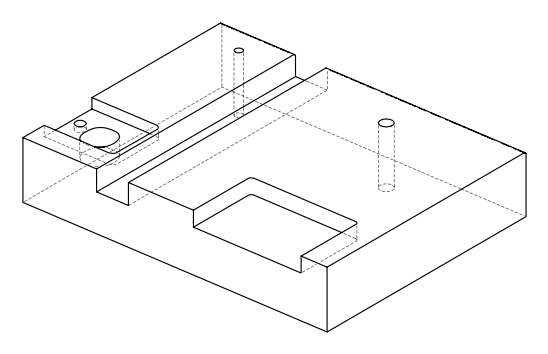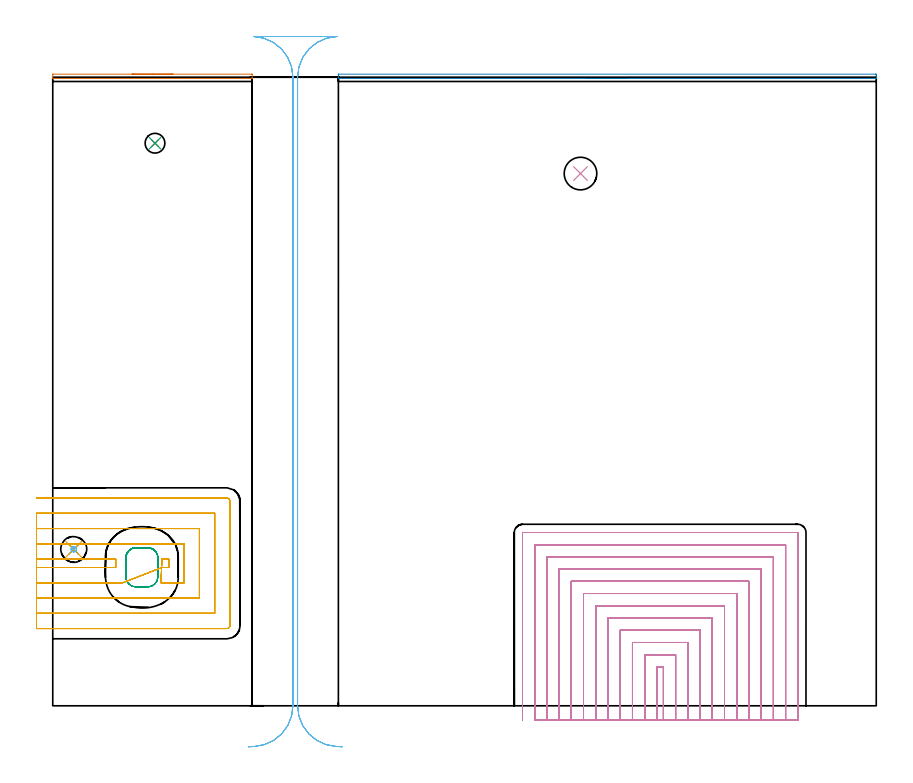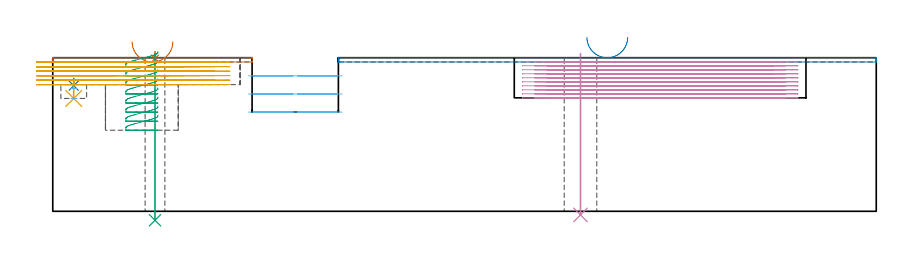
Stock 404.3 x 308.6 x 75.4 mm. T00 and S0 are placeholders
(PLAN: 12 operations, 9 tool changes, 102.9 min)
(1 SPOT_DRILL | STEP1HOLE | NXT0321_9005460120000 | 0.03 min | 2 mm3)
(2 SPOT_DRILL_1 | STEP1POCKET | NXT0321_9005460120000 | 0.03 min | 1393 mm3)
(3 DRILL_THROUGH_HOLE_INTO_CENTER | STEP1HOLE | UGT0301_492 | 0.33 min | 5545 mm3)
(4 INDEXABLE_INSERT_DRILL_THROUGH_HOLE_FROM_SOLID | STEP1HOLE_1 | NXT0302_003 | 0.32 min | 15129 mm3)
(5 DRILL_BLIND_HOLE_INTO_CENTER | STEP1POCKET | NXT0301_087 | 0.04 min | 650 mm3)
(6 MILL_ROUGH_BLIND_HOLE_CONTOUR | STEP1POCKET | NXT0201_013 | Spiral | 0.1 min | 447 mm3)
(7 AREA_MILL | FG_CHAMFER_SURFACE | UGT0205_001 | 0.93 min | 218 mm3)
(8 AREA_MILL_1 | FG_CHAMFER_SURFACE_1 | UGT0205_001 | 2.26 min | 585 mm3)
(9 MILL_RECTANGULAR_POCKET | POCKET_RECTANGULAR_STRAIGHT | UGT0201_136 | Follow Part, ap 5, ae 75% | 1.93 min | 42948 mm3)
(10 MILL_SLOT | SLOT_PARTIAL_RECTANGULAR | NXT0201_009 | Follow Part, ap 2, ae 75% | 76.93 min | 251246 mm3)
(11 MILL_SLOT_1 | SLOT_PARTIAL_RECTANGULAR_1 | NXT0201_013 | Follow Part, ap 2.5, ae 75% | 15.22 min | 72205 mm3)
(12 MILL_RECTANGULAR_SLOT | SLOT_RECTANGULAR | UGT0201_019 | Follow Part, ap 10, ae 75% | 4.77 min | 348620 mm3)
(TOOL NXT0321_9005460120000 | NC Spot Drill, 142deg, 12mm, Carbide, Uncoated | D12 PA142 FL30 Z2)
(TOOL UGT0301_492 | Carbide Drill 9.7 mm | D9.7 PA118 FL87 Z2)
(TOOL NXT0302_003 | Index. Insert Drill 16mm [880-D1600L20-05] | D16 PA176 FL80 Z2)
(TOOL NXT0301_087 | Carbide Drill 11.6mm [860.1-1160-058A1-MM 2214] | D11.6 PA140 FL72 Z2)
(TOOL NXT0201_013 | ENDMILL 10mm | D10 FL30 Z4)
(TOOL UGT0205_001 | Chamfer Mill 20 x 3 x 45 deg. | D20 FL50 Z2)
(TOOL UGT0201_136 | Carbide End Mill 20.0 | D20 FL30 Z4)
(TOOL NXT0201_009 | ENDMILL 8mm [2P460-0800-NA 1630] | D8 FL26 Z6)
(TOOL UGT0201_019 | End mill 40 mm | D40 FL63 Z6)
(OP 1 SPOT_DRILL)
G17 G21 G94 G90
T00 M6
G54
G17 G0 G90 X50.2 Y276.2 S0 M3
G43 Z85.4 H0
G94 G81 G98 Z74.983 F250. R78.4
G80
M5
M2
(OP 2 SPOT_DRILL_1)
G17 G21 G94 G90
T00 M6
G54
G17 G0 G90 X10.3 Y76.8 S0 M3
G43 Z85.4 H0
G94 G81 G98 Z61.658 F250. R65.2
G80
M5
M2
(OP 3 DRILL_THROUGH_HOLE_INTO_CENTER)
G17 G21 G94 G90
T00 M6
G54
G17 G0 G90 X50.2 Y276.2 S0 M3
G43 Z85.4 H0
G94 G73 G98 Z-4.414 F250. Q8.868 R77.4
G80
M5
M2
(OP 4 INDEXABLE_INSERT_DRILL_THROUGH_HOLE_FROM_SOLID)
G17 G21 G94 G90
T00 M6
G54
G17 G0 G90 X259.1 Y261.3 S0 M3
G43 Z85.4 H1
G94 G81 G98 Z-1.779 F250. R77.4
G80
M5
M2
(OP 5 DRILL_BLIND_HOLE_INTO_CENTER)
G17 G21 G94 G90
T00 M6
G54
G17 G0 G90 X10.3 Y76.8 S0 M3
G43 Z85.4 H1
G94 G81 G98 Z55.4 F250. R64.2
G80
M5
M2
(OP 6 MILL_ROUGH_BLIND_HOLE_CONTOUR)
G17 G21 G94 G90
T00 M6
G54
G17 G0 G90 X10.3 Y76.8 S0 M3
G43 Z85.4 H0
Z60.3
G94 G3 X10.93 Y77.47 R0.631 F250.
X10.218 Y78.097 R0.67
X9.003 Y76.718 R1.3
X10.218 Y78.097 R-1.3
X9.61 Y77.408 R0.65
X10.3 Y76.8 R0.65
G0 Z55.4
G3 X10.93 Y77.47 R0.631
X10.218 Y78.097 R0.67
X9.003 Y76.718 R1.3
X10.218 Y78.097 R-1.3
X9.61 Y77.408 R0.65
X10.3 Y76.8 R0.65
G0 Z85.4
M5
M2
(OP 7 AREA_MILL)
G17 G21 G94 G90
T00 M6
G54
G17 G0 G90 X38.95 Y310.1 S1061 M3
G43 Z85.4 H0
Z83.3
G94 G1 X38.988 Z82.428 F250.
X39.102 Z81.564
X39.291 Z80.712
X39.553 Z79.88
X39.887 Z79.074
X40.29 Z78.3
X40.758 Z77.564
X41.29 Z76.872
X41.879 Z76.229
X42.522 Z75.64
X43.214 Z75.108
X43.95 Z74.64
X44.724 Z74.237
X45.53 Z73.903
X46.362 Z73.641
X47.213 Z73.452
X48.078 Z73.338
X48.95 Z73.3
X97.799
X97.872 Y310.096 Z73.304
X97.89 Y310.093 Z73.305
X97.9 Y309.981 Z73.417
Y308.275 Z75.124
X97.893 Y308.033 Z75.359
X97.89 Y308.003 Z75.389
X97.799 Y308. Z75.4
X0.101
X0.01 Y308.003 Z75.389
X0.007 Y308.033 Z75.359
X0. Y308.275 Z75.123
Y309.983 Z73.416
X0.01 Y310.094 Z73.305
X0.029 Y310.1 Z73.3
X48.95
X49.822 Z73.338
X50.686 Z73.452
X51.538 Z73.641
X52.37 Z73.903
X53.176 Z74.237
X53.95 Z74.64
X54.686 Z75.108
X55.378 Z75.64
X56.021 Z76.229
X56.61 Z76.872
X57.141 Z77.564
X57.61 Z78.3
X58.013 Z79.074
X58.347 Z79.88
X58.609 Z80.712
X58.798 Z81.564
X58.912 Z82.428
X58.95 Z83.3
G0 Z85.4
M5
M2
(OP 8 AREA_MILL_1)
G17 G21 G94 G90
T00 M6
G54
G17 G0 G90 X282.25 Y308. S1061 M3
G43 Z85.4 H0
G94 G1 X282.212 Z84.528 F250.
X282.098 Z83.663
X281.909 Z82.812
X281.647 Z81.98
X281.313 Z81.174
X280.91 Z80.4
X280.442 Z79.664
X279.91 Z78.972
X279.321 Z78.329
X278.678 Z77.74
X277.986 Z77.208
X277.25 Z76.74
X276.476 Z76.337
X275.67 Z76.003
X274.838 Z75.741
X273.986 Z75.552
X273.122 Z75.438
X272.25 Z75.4
X140.38
X140.21 Y308.003 Z75.388
X140.207 Y308.061 Z75.33
X140.2 Y308.488 Z74.912
Y308.775 Z74.624
Y309.496 Z73.899
Y309.856 Z73.54
X140.202 Y310.091 Z73.305
X140.381 Y310.1 Z73.3
X403.975
X404.119 Y310.097 Z73.303
X404.298 Y310.091 Z73.305
X404.3 Y309.856 Z73.54
Y309.496 Z73.899
Y308.775 Z74.624
Y308.488 Z74.912
X404.293 Y308.061 Z75.33
X404.29 Y308.003 Z75.388
X404.119 Y308. Z75.4
X272.25
X271.378 Z75.438
X270.514 Z75.552
X269.662 Z75.741
X268.83 Z76.003
X268.024 Z76.337
X267.25 Z76.74
X266.514 Z77.208
X265.822 Z77.74
X265.179 Z78.329
X264.59 Z78.972
X264.058 Z79.664
X263.59 Z80.4
X263.187 Z81.174
X262.853 Z81.98
X262.591 Z82.812
X262.402 Z83.663
X262.288 Z84.528
X262.25 Z85.4
M5
M2
(OP 9 MILL_RECTANGULAR_POCKET)
G17 G21 G94 G90
T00 M6
G54
G17 G0 G90 X51.6 Y70.81 S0 M3
G43 Z85.4 H0
Z78.4
G94 G1 Y72.824 Z77.86 F250.
X51.534 Y73.438 Z77.695
X51.394 Y74.039 Z77.53
X51.18 Y74.618 Z77.364
X50.897 Y75.167 Z77.199
X50.548 Y75.676 Z77.033
X50.139 Y76.139 Z76.868
X49.676 Y76.548 Z76.702
X49.167 Y76.897 Z76.537
X48.618 Y77.18 Z76.371
X48.039 Y77.394 Z76.206
X47.438 Y77.534 Z76.04
X46.824 Y77.6 Z75.875
X40.676 Z74.228
X40.062 Y77.534 Z74.062
X39.461 Y77.394 Z73.897
X38.882 Y77.18 Z73.731
X38.333 Y76.897 Z73.566
X37.824 Y76.548 Z73.401
X37.361 Y76.139 Z73.235
X36.952 Y75.676 Z73.07
X36.603 Y75.167 Z72.904
X36.32 Y74.618 Z72.739
X36.106 Y74.039 Z72.573
X35.966 Y73.438 Z72.408
X35.9 Y72.824 Z72.242
Y72.6 Z72.182
Y68. Z70.95
Y63.4 F500.
G3 X40.9 Y58.4 R5.
G1 X46.6
G3 X51.6 Y63.4 R5.
G1 Y72.6
G3 X46.6 Y77.6 R5.
G1 X40.9
G3 X35.9 Y72.6 R5.
G1 Y68.
Y67.
G0 X51.6 Y70.81 Z73.95
G1 Y72.824 Z73.41 F250.
X51.534 Y73.438 Z73.245
X51.394 Y74.039 Z73.08
X51.18 Y74.618 Z72.914
X50.897 Y75.167 Z72.749
X50.548 Y75.676 Z72.583
X50.139 Y76.139 Z72.418
X49.676 Y76.548 Z72.252
X49.167 Y76.897 Z72.087
X48.618 Y77.18 Z71.921
X48.039 Y77.394 Z71.756
X47.438 Y77.534 Z71.59
X46.824 Y77.6 Z71.425
X40.676 Z69.778
X40.062 Y77.534 Z69.612
X39.461 Y77.394 Z69.447
X38.882 Y77.18 Z69.281
X38.333 Y76.897 Z69.116
X37.824 Y76.548 Z68.951
X37.361 Y76.139 Z68.785
X36.952 Y75.676 Z68.62
X36.603 Y75.167 Z68.454
X36.32 Y74.618 Z68.289
X36.106 Y74.039 Z68.123
X35.966 Y73.438 Z67.958
X35.9 Y72.824 Z67.792
Y72.6 Z67.732
Y68. Z66.5
Y63.4 F500.
G3 X40.9 Y58.4 R5.
G1 X46.6
G3 X51.6 Y63.4 R5.
G1 Y72.6
G3 X46.6 Y77.6 R5.
G1 X40.9
G3 X35.9 Y72.6 R5.
G1 Y68.
Y67.
G0 X51.6 Y70.81 Z69.5
G1 Y72.824 Z68.96 F250.
X51.534 Y73.438 Z68.795
X51.394 Y74.039 Z68.63
X51.18 Y74.618 Z68.464
X50.897 Y75.167 Z68.299
X50.548 Y75.676 Z68.133
X50.139 Y76.139 Z67.968
X49.676 Y76.548 Z67.802
X49.167 Y76.897 Z67.637
X48.618 Y77.18 Z67.471
X48.039 Y77.394 Z67.306
X47.438 Y77.534 Z67.14
X46.824 Y77.6 Z66.975
X40.676 Z65.328
X40.062 Y77.534 Z65.162
X39.461 Y77.394 Z64.997
X38.882 Y77.18 Z64.831
X38.333 Y76.897 Z64.666
X37.824 Y76.548 Z64.501
X37.361 Y76.139 Z64.335
X36.952 Y75.676 Z64.17
X36.603 Y75.167 Z64.004
X36.32 Y74.618 Z63.839
X36.106 Y74.039 Z63.673
X35.966 Y73.438 Z63.508
X35.9 Y72.824 Z63.342
Y72.6 Z63.283
Y68. Z62.05
Y63.4 F500.
G3 X40.9 Y58.4 R5.
G1 X46.6
G3 X51.6 Y63.4 R5.
G1 Y72.6
G3 X46.6 Y77.6 R5.
G1 X40.9
G3 X35.9 Y72.6 R5.
G1 Y68.
Y67.
G0 X51.6 Y70.81 Z65.05
G1 Y72.824 Z64.51 F250.
X51.534 Y73.438 Z64.345
X51.394 Y74.039 Z64.18
X51.18 Y74.618 Z64.014
X50.897 Y75.167 Z63.849
X50.548 Y75.676 Z63.683
X50.139 Y76.139 Z63.518
X49.676 Y76.548 Z63.352
X49.167 Y76.897 Z63.187
X48.618 Y77.18 Z63.021
X48.039 Y77.394 Z62.856
X47.438 Y77.534 Z62.69
X46.824 Y77.6 Z62.525
X40.676 Z60.878
X40.062 Y77.534 Z60.712
X39.461 Y77.394 Z60.547
X38.882 Y77.18 Z60.382
X38.333 Y76.897 Z60.216
X37.824 Y76.548 Z60.051
X37.361 Y76.139 Z59.885
X36.952 Y75.676 Z59.72
X36.603 Y75.167 Z59.554
X36.32 Y74.618 Z59.389
X36.106 Y74.039 Z59.223
X35.966 Y73.438 Z59.058
X35.9 Y72.824 Z58.892
Y72.6 Z58.833
Y68. Z57.6
Y63.4 F500.
G3 X40.9 Y58.4 R5.
G1 X46.6
G3 X51.6 Y63.4 R5.
G1 Y72.6
G3 X46.6 Y77.6 R5.
G1 X40.9
G3 X35.9 Y72.6 R5.
G1 Y68.
Y67.
G0 X51.6 Y70.81 Z60.6
G1 Y72.824 Z60.06 F250.
X51.534 Y73.438 Z59.895
X51.394 Y74.039 Z59.73
X51.18 Y74.618 Z59.564
X50.897 Y75.167 Z59.399
X50.548 Y75.676 Z59.233
X50.139 Y76.139 Z59.068
X49.676 Y76.548 Z58.902
X49.167 Y76.897 Z58.737
X48.618 Y77.18 Z58.571
X48.039 Y77.394 Z58.406
X47.438 Y77.534 Z58.24
X46.824 Y77.6 Z58.075
X40.676 Z56.428
X40.062 Y77.534 Z56.262
X39.461 Y77.394 Z56.097
X38.882 Y77.18 Z55.932
X38.333 Y76.897 Z55.766
X37.824 Y76.548 Z55.601
X37.361 Y76.139 Z55.435
X36.952 Y75.676 Z55.27
X36.603 Y75.167 Z55.104
X36.32 Y74.618 Z54.939
X36.106 Y74.039 Z54.773
X35.966 Y73.438 Z54.608
X35.9 Y72.824 Z54.442
Y72.6 Z54.383
Y68. Z53.15
Y63.4 F500.
G3 X40.9 Y58.4 R5.
G1 X46.6
G3 X51.6 Y63.4 R5.
G1 Y72.6
G3 X46.6 Y77.6 R5.
G1 X40.9
G3 X35.9 Y72.6 R5.
G1 Y68.
Y67.
G0 X51.6 Y70.81 Z56.15
G1 Y72.824 Z55.61 F250.
X51.534 Y73.438 Z55.445
X51.394 Y74.039 Z55.28
X51.18 Y74.618 Z55.114
X50.897 Y75.167 Z54.949
X50.548 Y75.676 Z54.783
X50.139 Y76.139 Z54.618
X49.676 Y76.548 Z54.452
X49.167 Y76.897 Z54.287
X48.618 Y77.18 Z54.121
X48.039 Y77.394 Z53.956
X47.438 Y77.534 Z53.791
X46.824 Y77.6 Z53.625
X40.676 Z51.978
X40.062 Y77.534 Z51.812
X39.461 Y77.394 Z51.647
X38.882 Y77.18 Z51.482
X38.333 Y76.897 Z51.316
X37.824 Y76.548 Z51.151
X37.361 Y76.139 Z50.985
X36.952 Y75.676 Z50.82
X36.603 Y75.167 Z50.654
X36.32 Y74.618 Z50.489
X36.106 Y74.039 Z50.323
X35.966 Y73.438 Z50.158
X35.9 Y72.824 Z49.992
Y72.6 Z49.933
Y68. Z48.7
Y63.4 F500.
G3 X40.9 Y58.4 R5.
G1 X46.6
G3 X51.6 Y63.4 R5.
G1 Y72.6
G3 X46.6 Y77.6 R5.
G1 X40.9
G3 X35.9 Y72.6 R5.
G1 Y68.
Y67.
G0 X51.6 Y70.81 Z51.7
G1 Y72.824 Z51.16 F250.
X51.534 Y73.438 Z50.995
X51.394 Y74.039 Z50.83
X51.18 Y74.618 Z50.664
X50.897 Y75.167 Z50.499
X50.548 Y75.676 Z50.333
X50.139 Y76.139 Z50.168
X49.676 Y76.548 Z50.002
X49.167 Y76.897 Z49.837
X48.618 Y77.18 Z49.671
X48.039 Y77.394 Z49.506
X47.438 Y77.534 Z49.341
X46.824 Y77.6 Z49.175
X40.676 Z47.528
X40.062 Y77.534 Z47.362
X39.461 Y77.394 Z47.197
X38.882 Y77.18 Z47.032
X38.333 Y76.897 Z46.866
X37.824 Y76.548 Z46.701
X37.361 Y76.139 Z46.535
X36.952 Y75.676 Z46.37
X36.603 Y75.167 Z46.204
X36.32 Y74.618 Z46.039
X36.106 Y74.039 Z45.873
X35.966 Y73.438 Z45.708
X35.9 Y72.824 Z45.542
Y72.6 Z45.483
Y68. Z44.25
Y63.4 F500.
G3 X40.9 Y58.4 R5.
G1 X46.6
G3 X51.6 Y63.4 R5.
G1 Y72.6
G3 X46.6 Y77.6 R5.
G1 X40.9
G3 X35.9 Y72.6 R5.
G1 Y68.
Y67.
G0 X51.6 Y70.81 Z47.25
G1 Y72.824 Z46.71 F250.
X51.534 Y73.438 Z46.545
X51.394 Y74.039 Z46.38
X51.18 Y74.618 Z46.214
X50.897 Y75.167 Z46.049
X50.548 Y75.676 Z45.883
X50.139 Y76.139 Z45.718
X49.676 Y76.548 Z45.552
X49.167 Y76.897 Z45.387
X48.618 Y77.18 Z45.221
X48.039 Y77.394 Z45.056
X47.438 Y77.534 Z44.891
X46.824 Y77.6 Z44.725
X40.676 Z43.078
X40.062 Y77.534 Z42.912
X39.461 Y77.394 Z42.747
X38.882 Y77.18 Z42.582
X38.333 Y76.897 Z42.416
X37.824 Y76.548 Z42.251
X37.361 Y76.139 Z42.085
X36.952 Y75.676 Z41.92
X36.603 Y75.167 Z41.754
X36.32 Y74.618 Z41.589
X36.106 Y74.039 Z41.423
X35.966 Y73.438 Z41.258
X35.9 Y72.824 Z41.092
Y72.6 Z41.033
Y68. Z39.8
Y63.4 F500.
G3 X40.9 Y58.4 R5.
G1 X46.6
G3 X51.6 Y63.4 R5.
G1 Y72.6
G3 X46.6 Y77.6 R5.
G1 X40.9
G3 X35.9 Y72.6 R5.
G1 Y68.
Y67.
G0 Z85.4
M5
M2
(OP 10 MILL_SLOT)
G17 G21 G94 G90
T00 M6
G54
G17 G0 G90 X299.8 Y-7. S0 M3
G43 Z85.4 H1
Z73.43
G94 G1 Y-4. F250.
Y19.1 F500.
X296.6
Y-4.
Y-7. F250.
X305.8
Y-4.
Y25.1 F500.
X290.6
Y-4.
Y-7. F250.
X311.8
Y-4.
Y31.1 F500.
X284.6
Y-4.
Y-7. F250.
X317.8
Y-4.
Y37.1 F500.
X278.6
Y-4.
Y-7. F250.
X323.8
Y-4.
Y43.1 F500.
X272.6
Y-4.
Y-7. F250.
X329.8
Y-4.
Y49.1 F500.
X266.6
Y-4.
Y-7. F250.
X335.8
Y-4.
Y55.1 F500.
X260.6
Y-4.
Y-7. F250.
X341.8
Y-4.
Y61.1 F500.
X254.6
Y-4.
Y-7. F250.
X347.8
Y-4.
Y67.1 F500.
X248.6
Y-4.
Y-7. F250.
X353.8
Y-4.
Y73.1 F500.
X242.6
Y-4.
Y-7. F250.
X359.8
Y-4.
Y79.1 F500.
X236.6
Y-4.
Y-7. F250.
X365.8
Y-4.
Y85. F500.
X365.795 Y85.055
X365.755 Y85.095
X365.7 Y85.1
X230.7
X230.645 Y85.095
X230.605 Y85.055
X230.6 Y85.
Y-4.
Y-7. F250.
G0 X299.8 Z71.46
G1 Y-4.
Y19.1 F500.
X296.6
Y-4.
Y-7. F250.
X305.8
Y-4.
Y25.1 F500.
X290.6
Y-4.
Y-7. F250.
X311.8
Y-4.
Y31.1 F500.
X284.6
Y-4.
Y-7. F250.
X317.8
Y-4.
Y37.1 F500.
X278.6
Y-4.
Y-7. F250.
X323.8
Y-4.
Y43.1 F500.
X272.6
Y-4.
Y-7. F250.
X329.8
Y-4.
Y49.1 F500.
X266.6
Y-4.
Y-7. F250.
X335.8
Y-4.
Y55.1 F500.
X260.6
Y-4.
Y-7. F250.
X341.8
Y-4.
Y61.1 F500.
X254.6
Y-4.
Y-7. F250.
X347.8
Y-4.
Y67.1 F500.
X248.6
Y-4.
Y-7. F250.
X353.8
Y-4.
Y73.1 F500.
X242.6
Y-4.
Y-7. F250.
X359.8
Y-4.
Y79.1 F500.
X236.6
Y-4.
Y-7. F250.
X365.8
Y-4.
Y85. F500.
X365.795 Y85.055
X365.755 Y85.095
X365.7 Y85.1
X230.7
X230.645 Y85.095
X230.605 Y85.055
X230.6 Y85.
Y-4.
Y-7. F250.
G0 X299.8 Z69.49
G1 Y-4.
Y19.1 F500.
X296.6
Y-4.
Y-7. F250.
X305.8
Y-4.
Y25.1 F500.
X290.6
Y-4.
Y-7. F250.
X311.8
Y-4.
Y31.1 F500.
X284.6
Y-4.
Y-7. F250.
X317.8
Y-4.
Y37.1 F500.
X278.6
Y-4.
Y-7. F250.
X323.8
Y-4.
Y43.1 F500.
X272.6
Y-4.
Y-7. F250.
X329.8
Y-4.
Y49.1 F500.
X266.6
Y-4.
Y-7. F250.
X335.8
Y-4.
Y55.1 F500.
X260.6
Y-4.
Y-7. F250.
X341.8
Y-4.
Y61.1 F500.
X254.6
Y-4.
Y-7. F250.
X347.8
Y-4.
Y67.1 F500.
X248.6
Y-4.
Y-7. F250.
X353.8
Y-4.
Y73.1 F500.
X242.6
Y-4.
Y-7. F250.
X359.8
Y-4.
Y79.1 F500.
X236.6
Y-4.
Y-7. F250.
X365.8
Y-4.
Y85. F500.
X365.795 Y85.055
X365.755 Y85.095
X365.7 Y85.1
X230.7
X230.645 Y85.095
X230.605 Y85.055
X230.6 Y85.
Y-4.
Y-7. F250.
G0 X299.8 Z67.52
G1 Y-4.
Y19.1 F500.
X296.6
Y-4.
Y-7. F250.
X305.8
Y-4.
Y25.1 F500.
X290.6
Y-4.
Y-7. F250.
X311.8
Y-4.
Y31.1 F500.
X284.6
Y-4.
Y-7. F250.
X317.8
Y-4.
Y37.1 F500.
X278.6
Y-4.
Y-7. F250.
X323.8
Y-4.
Y43.1 F500.
X272.6
Y-4.
Y-7. F250.
X329.8
Y-4.
Y49.1 F500.
X266.6
Y-4.
Y-7. F250.
X335.8
Y-4.
Y55.1 F500.
X260.6
Y-4.
Y-7. F250.
X341.8
Y-4.
Y61.1 F500.
X254.6
Y-4.
Y-7. F250.
X347.8
Y-4.
Y67.1 F500.
X248.6
Y-4.
Y-7. F250.
X353.8
Y-4.
Y73.1 F500.
X242.6
Y-4.
Y-7. F250.
X359.8
Y-4.
Y79.1 F500.
X236.6
Y-4.
Y-7. F250.
X365.8
Y-4.
Y85. F500.
X365.795 Y85.055
X365.755 Y85.095
X365.7 Y85.1
X230.7
X230.645 Y85.095
X230.605 Y85.055
X230.6 Y85.
Y-4.
Y-7. F250.
G0 X299.8 Z65.55
G1 Y-4.
Y19.1 F500.
X296.6
Y-4.
Y-7. F250.
X305.8
Y-4.
Y25.1 F500.
X290.6
Y-4.
Y-7. F250.
X311.8
Y-4.
Y31.1 F500.
X284.6
Y-4.
Y-7. F250.
X317.8
Y-4.
Y37.1 F500.
X278.6
Y-4.
Y-7. F250.
X323.8
Y-4.
Y43.1 F500.
X272.6
Y-4.
Y-7. F250.
X329.8
Y-4.
Y49.1 F500.
X266.6
Y-4.
Y-7. F250.
X335.8
Y-4.
Y55.1 F500.
X260.6
Y-4.
Y-7. F250.
X341.8
Y-4.
Y61.1 F500.
X254.6
Y-4.
Y-7. F250.
X347.8
Y-4.
Y67.1 F500.
X248.6
Y-4.
Y-7. F250.
X353.8
Y-4.
Y73.1 F500.
X242.6
Y-4.
Y-7. F250.
X359.8
Y-4.
Y79.1 F500.
X236.6
Y-4.
Y-7. F250.
X365.8
Y-4.
Y85. F500.
X365.795 Y85.055
X365.755 Y85.095
X365.7 Y85.1
X230.7
X230.645 Y85.095
X230.605 Y85.055
X230.6 Y85.
Y-4.
Y-7. F250.
G0 X299.8 Z63.58
G1 Y-4.
Y19.1 F500.
X296.6
Y-4.
Y-7. F250.
X305.8
Y-4.
Y25.1 F500.
X290.6
Y-4.
Y-7. F250.
X311.8
Y-4.
Y31.1 F500.
X284.6
Y-4.
Y-7. F250.
X317.8
Y-4.
Y37.1 F500.
X278.6
Y-4.
Y-7. F250.
X323.8
Y-4.
Y43.1 F500.
X272.6
Y-4.
Y-7. F250.
X329.8
Y-4.
Y49.1 F500.
X266.6
Y-4.
Y-7. F250.
X335.8
Y-4.
Y55.1 F500.
X260.6
Y-4.
Y-7. F250.
X341.8
Y-4.
Y61.1 F500.
X254.6
Y-4.
Y-7. F250.
X347.8
Y-4.
Y67.1 F500.
X248.6
Y-4.
Y-7. F250.
X353.8
Y-4.
Y73.1 F500.
X242.6
Y-4.
Y-7. F250.
X359.8
Y-4.
Y79.1 F500.
X236.6
Y-4.
Y-7. F250.
X365.8
Y-4.
Y85. F500.
X365.795 Y85.055
X365.755 Y85.095
X365.7 Y85.1
X230.7
X230.645 Y85.095
X230.605 Y85.055
X230.6 Y85.
Y-4.
Y-7. F250.
G0 X299.8 Z61.61
G1 Y-4.
Y19.1 F500.
X296.6
Y-4.
Y-7. F250.
X305.8
Y-4.
Y25.1 F500.
X290.6
Y-4.
Y-7. F250.
X311.8
Y-4.
Y31.1 F500.
X284.6
Y-4.
Y-7. F250.
X317.8
Y-4.
Y37.1 F500.
X278.6
Y-4.
Y-7. F250.
X323.8
Y-4.
Y43.1 F500.
X272.6
Y-4.
Y-7. F250.
X329.8
Y-4.
Y49.1 F500.
X266.6
Y-4.
Y-7. F250.
X335.8
Y-4.
Y55.1 F500.
X260.6
Y-4.
Y-7. F250.
X341.8
Y-4.
Y61.1 F500.
X254.6
Y-4.
Y-7. F250.
X347.8
Y-4.
Y67.1 F500.
X248.6
Y-4.
Y-7. F250.
X353.8
Y-4.
Y73.1 F500.
X242.6
Y-4.
Y-7. F250.
X359.8
Y-4.
Y79.1 F500.
X236.6
Y-4.
Y-7. F250.
X365.8
Y-4.
Y85. F500.
X365.795 Y85.055
X365.755 Y85.095
X365.7 Y85.1
X230.7
X230.645 Y85.095
X230.605 Y85.055
X230.6 Y85.
Y-4.
Y-7. F250.
G0 X299.8 Z59.64
G1 Y-4.
Y19.1 F500.
X296.6
Y-4.
Y-7. F250.
X305.8
Y-4.
Y25.1 F500.
X290.6
Y-4.
Y-7. F250.
X311.8
Y-4.
Y31.1 F500.
X284.6
Y-4.
Y-7. F250.
X317.8
Y-4.
Y37.1 F500.
X278.6
Y-4.
Y-7. F250.
X323.8
Y-4.
Y43.1 F500.
X272.6
Y-4.
Y-7. F250.
X329.8
Y-4.
Y49.1 F500.
X266.6
Y-4.
Y-7. F250.
X335.8
Y-4.
Y55.1 F500.
X260.6
Y-4.
Y-7. F250.
X341.8
Y-4.
Y61.1 F500.
X254.6
Y-4.
Y-7. F250.
X347.8
Y-4.
Y67.1 F500.
X248.6
Y-4.
Y-7. F250.
X353.8
Y-4.
Y73.1 F500.
X242.6
Y-4.
Y-7. F250.
X359.8
Y-4.
Y79.1 F500.
X236.6
Y-4.
Y-7. F250.
X365.8
Y-4.
Y85. F500.
X365.795 Y85.055
X365.755 Y85.095
X365.7 Y85.1
X230.7
X230.645 Y85.095
X230.605 Y85.055
X230.6 Y85.
Y-4.
Y-7. F250.
G0 X299.8 Z57.67
G1 Y-4.
Y19.1 F500.
X296.6
Y-4.
Y-7. F250.
X305.8
Y-4.
Y25.1 F500.
X290.6
Y-4.
Y-7. F250.
X311.8
Y-4.
Y31.1 F500.
X284.6
Y-4.
Y-7. F250.
X317.8
Y-4.
Y37.1 F500.
X278.6
Y-4.
Y-7. F250.
X323.8
Y-4.
Y43.1 F500.
X272.6
Y-4.
Y-7. F250.
X329.8
Y-4.
Y49.1 F500.
X266.6
Y-4.
Y-7. F250.
X335.8
Y-4.
Y55.1 F500.
X260.6
Y-4.
Y-7. F250.
X341.8
Y-4.
Y61.1 F500.
X254.6
Y-4.
Y-7. F250.
X347.8
Y-4.
Y67.1 F500.
X248.6
Y-4.
Y-7. F250.
X353.8
Y-4.
Y73.1 F500.
X242.6
Y-4.
Y-7. F250.
X359.8
Y-4.
Y79.1 F500.
X236.6
Y-4.
Y-7. F250.
X365.8
Y-4.
Y85. F500.
X365.795 Y85.055
X365.755 Y85.095
X365.7 Y85.1
X230.7
X230.645 Y85.095
X230.605 Y85.055
X230.6 Y85.
Y-4.
Y-7. F250.
G0 X299.8 Z55.7
G1 Y-4.
Y19.1 F500.
X296.6
Y-4.
Y-7. F250.
X305.8
Y-4.
Y25.1 F500.
X290.6
Y-4.
Y-7. F250.
X311.8
Y-4.
Y31.1 F500.
X284.6
Y-4.
Y-7. F250.
X317.8
Y-4.
Y37.1 F500.
X278.6
Y-4.
Y-7. F250.
X323.8
Y-4.
Y43.1 F500.
X272.6
Y-4.
Y-7. F250.
X329.8
Y-4.
Y49.1 F500.
X266.6
Y-4.
Y-7. F250.
X335.8
Y-4.
Y55.1 F500.
X260.6
Y-4.
Y-7. F250.
X341.8
Y-4.
Y61.1 F500.
X254.6
Y-4.
Y-7. F250.
X347.8
Y-4.
Y67.1 F500.
X248.6
Y-4.
Y-7. F250.
X353.8
Y-4.
Y73.1 F500.
X242.6
Y-4.
Y-7. F250.
X359.8
Y-4.
Y79.1 F500.
X236.6
Y-4.
Y-7. F250.
X365.8
Y-4.
Y85. F500.
X365.795 Y85.055
X365.755 Y85.095
X365.7 Y85.1
X230.7
X230.645 Y85.095
X230.605 Y85.055
X230.6 Y85.
Y-4.
Y-7. F250.
G0 Z85.4
M5
M2
(OP 11 MILL_SLOT_1)
G17 G21 G94 G90
T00 M6
G54
G17 G0 G90 X-8. Y67.9 S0 M3
G43 Z85.4 H0
Z73.2
G94 G1 X-5. F250.
X30.9 F500.
Y72.
X-5.
X-8. F250.
Y60.4
X-5.
X31.371 F500.
X34.371 F250.
X53.6 Y67.9 F500.
X56.6 F250.
X57.
Y72.
X56.6
X53.6
X53.129 Y60.4 F500.
X56.129 F250.
X64.5 F500.
Y79.5
X53.839
X50.839 F250.
X36.669 F500.
X33.669 F250.
X-5. F500.
X-8. F250.
Y52.9
X-5.
X72. F500.
Y87.
X-5.
X-8. F250.
Y45.4
X-5.
X79.5 F500.
Y94.5
X-5.
X-8. F250.
Y37.9
X-5.
X85.4 F500.
G3 X87. Y39.5 R1.6
G1 Y100.4
G3 X85.4 Y102. R1.6
G1 X-5.
X-8. F250.
G0 Y67.9 Z71.
G1 X-5.
X30.9 F500.
Y72.
X-5.
X-8. F250.
Y60.4
X-5.
X31.371 F500.
X34.371 F250.
X53.6 Y67.9 F500.
X56.6 F250.
X57.
Y72.
X56.6
X53.6
X53.129 Y60.4 F500.
X56.129 F250.
X64.5 F500.
Y79.5
X53.839
X50.839 F250.
X36.669 F500.
X33.669 F250.
X-5. F500.
X-8. F250.
Y52.9
X-5.
X72. F500.
Y87.
X-5.
X-8. F250.
Y45.4
X-5.
X79.5 F500.
Y94.5
X-5.
X-8. F250.
Y37.9
X-5.
X85.4 F500.
G3 X87. Y39.5 R1.6
G1 Y100.4
G3 X85.4 Y102. R1.6
G1 X-5.
X-8. F250.
G0 Y67.9 Z68.8
G1 X-5.
X30.9 F500.
Y72.
X-5.
X-8. F250.
Y60.4
X-5.
X31.371 F500.
X34.371 F250.
X53.6 Y67.9 F500.
X56.6 F250.
X57.
Y72.
X56.6
X53.6
X53.129 Y60.4 F500.
X56.129 F250.
X64.5 F500.
Y79.5
X53.839
X50.839 F250.
X36.669 F500.
X33.669 F250.
X-5. F500.
X-8. F250.
Y52.9
X-5.
X72. F500.
Y87.
X-5.
X-8. F250.
Y45.4
X-5.
X79.5 F500.
Y94.5
X-5.
X-8. F250.
Y37.9
X-5.
X85.4 F500.
G3 X87. Y39.5 R1.6
G1 Y100.4
G3 X85.4 Y102. R1.6
G1 X-5.
X-8. F250.
G0 Y67.9 Z66.6
G1 X-5.
X30.9 F500.
Y72.
X-5.
X-8. F250.
Y60.4
X-5.
X31.371 F500.
X34.371 F250.
X53.6 Y67.9 F500.
X56.6 F250.
X57.
Y72.
X56.6
X53.6
X53.129 Y60.4 F500.
X56.129 F250.
X64.5 F500.
Y79.5
X53.839
X50.839 F250.
X36.669 F500.
X33.669 F250.
X-5. F500.
X-8. F250.
Y52.9
X-5.
X72. F500.
Y87.
X-5.
X-8. F250.
Y45.4
X-5.
X79.5 F500.
Y94.5
X-5.
X-8. F250.
Y37.9
X-5.
X85.4 F500.
G3 X87. Y39.5 R1.6
G1 Y100.4
G3 X85.4 Y102. R1.6
G1 X-5.
X-8. F250.
G0 Y67.9 Z64.4
G1 X-5.
X30.9 F500.
Y72.
X-5.
X-8. F250.
Y60.4
X-5.
X31.371 F500.
X34.371 F250.
X53.6 Y67.9 F500.
X56.6 F250.
X57.
Y72.
X56.6
X53.6
X53.129 Y60.4 F500.
X56.129 F250.
X64.5 F500.
Y79.5
X53.838
X50.838 F250.
X36.669 F500.
X33.669 F250.
X-5. F500.
X-8. F250.
Y52.9
X-5.
X72. F500.
Y87.
X-5.
X-8. F250.
Y45.4
X-5.
X79.5 F500.
Y94.5
X-5.
X-8. F250.
Y37.9
X-5.
X85.4 F500.
G3 X87. Y39.5 R1.6
G1 Y100.4
G3 X85.4 Y102. R1.6
G1 X-5.
X-8. F250.
G0 Y67.9 Z62.2
G1 X-5.
X30.9 F500.
Y72.
X-5.
X-8. F250.
Y60.4
X-5.
X31.371 F500.
X34.371 F250.
X53.6 Y67.9 F500.
X56.6 F250.
X57.
Y72.
X56.6
X53.6
X53.129 Y60.4 F500.
X56.129 F250.
X64.5 F500.
Y79.5
X53.838
X50.838 F250.
X36.669 F500.
X33.669 F250.
X-5. F500.
X-8. F250.
Y52.9
X-5.
X72. F500.
Y87.
X-5.
X-8. F250.
Y45.4
X-5.
X79.5 F500.
Y94.5
X-5.
X-8. F250.
Y37.9
X-5.
X85.4 F500.
G3 X87. Y39.5 R1.6
G1 Y100.4
G3 X85.4 Y102. R1.6
G1 X-5.
X-8. F250.
G0 Z85.4
M5
M2
(OP 12 MILL_RECTANGULAR_SLOT)
G17 G21 G94 G90
T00 M6
G54
G17 G0 G90 X142.1 Y-20.134 S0 M3
G43 Z85.4 H0
Z66.5
G94 G1 X139.105 Y-19.97 F250.
G2 X120.2 Y0. R20. F500.
G1 Y308.6
G2 X139.568 Y328.59 R20.
G1 X98.532
G2 X117.9 Y308.6 R20.
G1 Y0.
G2 X98.995 Y-19.97 R20.
G1 X96. Y-20.134 F250.
G0 X142.1 Z57.6
G1 X139.105 Y-19.97
G2 X120.2 Y0. R20. F500.
G1 Y308.6
G2 X139.568 Y328.59 R20.
G1 X98.532
G2 X117.9 Y308.6 R20.
G1 Y0.
G2 X98.995 Y-19.97 R20.
G1 X96. Y-20.134 F250.
G0 X142.1 Z48.7
G1 X139.105 Y-19.97
G2 X120.2 Y0. R20. F500.
G1 Y308.6
G2 X139.568 Y328.59 R20.
G1 Y328.6
X98.532
Y328.59
G2 X117.9 Y308.6 R20.
G1 Y0.
G2 X98.995 Y-19.97 R20.
G1 X96. Y-20.134 F250.
G0 Z85.4
M5
M2
